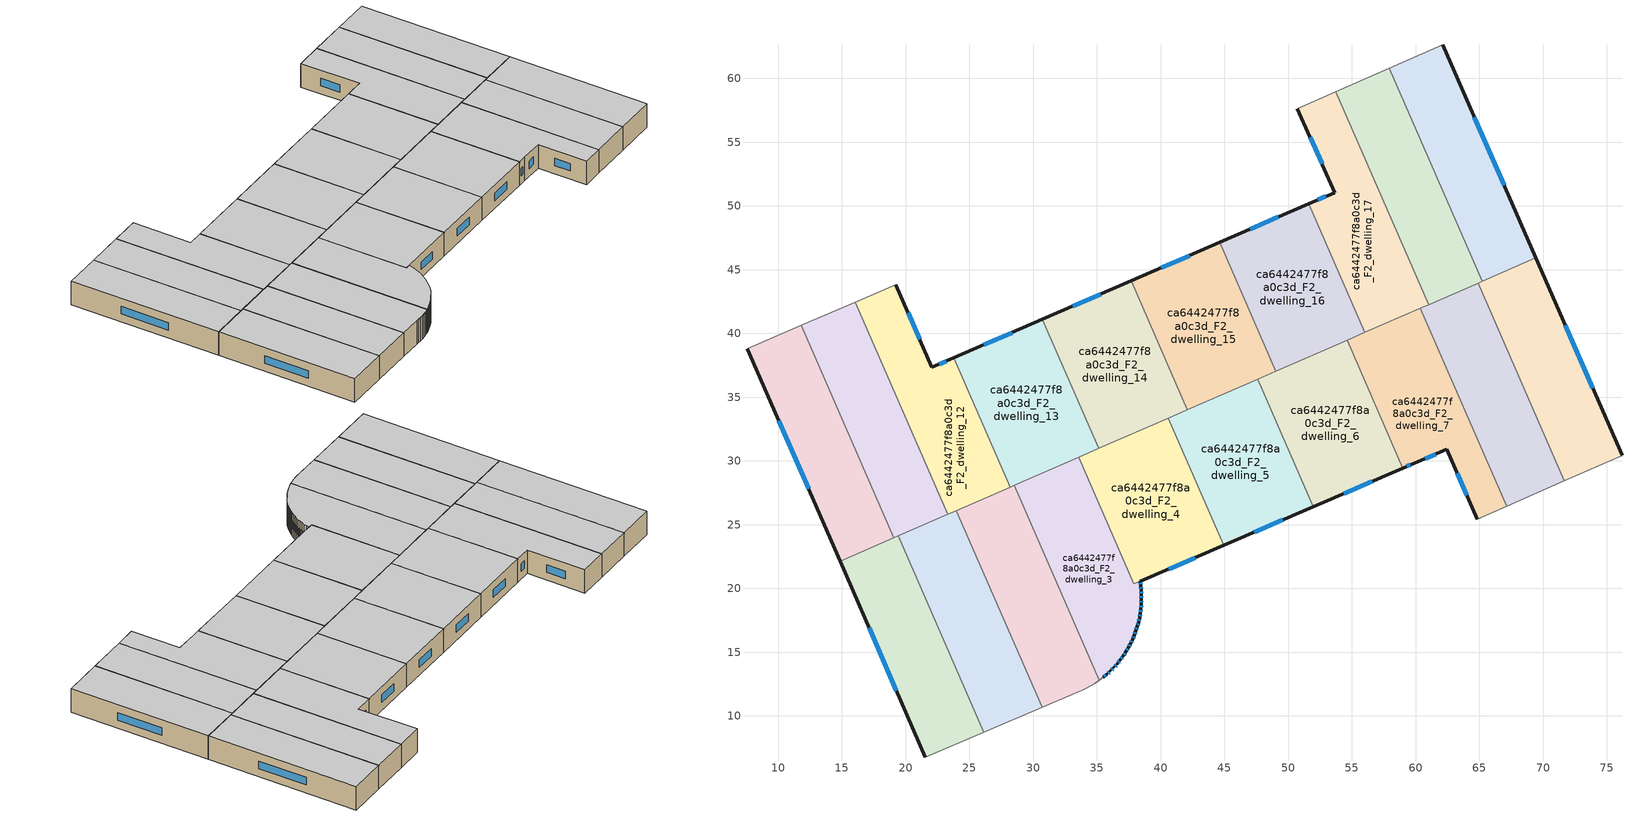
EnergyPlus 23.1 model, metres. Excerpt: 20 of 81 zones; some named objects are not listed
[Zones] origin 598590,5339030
ca6442477f8a0c3d_F2_dwelling_0
 floor to ca6442477f8a0c3d_F1_dwelling_0 (EU_floor_Construction): 19.42,24.12 26.13,8.71 21.55,6.75 14.86,22.13 z6
 wall outside (EU_wall_Construction): 14.86,22.13 21.55,6.75 z6:9
 wall to ca6442477f8a0c3d_F2_dwelling_1 (EU_wall_Construction): 26.13,8.71 19.42,24.12 z6:9
 wall adiabatic (EU_wall_Construction): 21.55,6.75 26.13,8.71 z6:9
 wall to ca6442477f8a0c3d_F2_dwelling_10 (EU_wall_Construction): 19.08,23.97 14.86,22.13 z6:9
 wall to ca6442477f8a0c3d_F2_dwelling_11 (EU_wall_Construction): 19.42,24.12 19.08,23.97 z6:9
 window (EU_Window_Construction): 17.13,16.9 19.27,11.98 z7.02:7.98
 ceiling to ca6442477f8a0c3d_F3_dwelling_0 (EU_floor_Construction): 26.13,8.71 19.42,24.12 14.86,22.13 21.55,6.75 z9
ca6442477f8a0c3d_F2_dwelling_1
 floor to ca6442477f8a0c3d_F1_dwelling_1 (EU_floor_Construction): 23.97,26.11 30.7,10.67 26.13,8.71 19.42,24.12 z6
 wall to ca6442477f8a0c3d_F2_dwelling_2 (EU_wall_Construction): 30.7,10.67 23.97,26.11 z6:9
 wall adiabatic (EU_wall_Construction): 26.13,8.71 30.7,10.67 z6:9
 wall to ca6442477f8a0c3d_F2_dwelling_11 (EU_wall_Construction): 23.3,25.81 19.42,24.12 z6:9
 wall to ca6442477f8a0c3d_F2_dwelling_12 (EU_wall_Construction): 23.97,26.11 23.3,25.81 z6:9
 ceiling to ca6442477f8a0c3d_F3_dwelling_1 (EU_floor_Construction): 30.7,10.67 23.97,26.11 19.42,24.12 26.13,8.71 z9
ca6442477f8a0c3d_F2_dwelling_10
 floor to ca6442477f8a0c3d_F1_dwelling_10 (EU_floor_Construction): 11.82,40.63 19.08,23.97 14.86,22.13 7.6,38.81 z6
 wall outside (EU_wall_Construction): 7.6,38.81 14.86,22.13 z6:9
 wall to ca6442477f8a0c3d_F2_dwelling_11 (EU_wall_Construction): 19.08,23.97 11.82,40.63 z6:9
 wall adiabatic (EU_wall_Construction): 11.82,40.63 7.6,38.81 z6:9
 window (EU_Window_Construction): 10.07,33.13 12.39,27.81 z7.02:7.98
 ceiling to ca6442477f8a0c3d_F3_dwelling_10 (EU_floor_Construction): 19.08,23.97 11.82,40.63 7.6,38.81 14.86,22.13 z9
ca6442477f8a0c3d_F2_dwelling_11
 floor to ca6442477f8a0c3d_F1_dwelling_11 (EU_floor_Construction): 16.05,42.45 23.3,25.81 19.08,23.97 11.82,40.63 z6
 wall to ca6442477f8a0c3d_F2_dwelling_12 (EU_wall_Construction): 23.3,25.81 16.05,42.45 z6:9
 wall adiabatic (EU_wall_Construction): 16.05,42.45 11.82,40.63 z6:9
 ceiling to ca6442477f8a0c3d_F3_dwelling_11 (EU_floor_Construction): 23.3,25.81 16.05,42.45 11.82,40.63 19.08,23.97 z9
ca6442477f8a0c3d_F2_dwelling_12
 floor to ca6442477f8a0c3d_F1_dwelling_12 (EU_floor_Construction): 23.78,38.08 28.2,27.95 23.3,25.81 16.05,42.45 19.24,43.83 22.05,37.33 z6
 wall outside (EU_wall_Construction): 23.78,38.08 22.05,37.33 19.24,43.83 z6:9
 wall adiabatic (EU_wall_Construction): 19.24,43.83 16.05,42.45 z6:9
 wall to ca6442477f8a0c3d_F2_dwelling_13 (EU_wall_Construction): 28.2,27.95 23.78,38.08 z6:9
 wall to ca6442477f8a0c3d_F2_dwelling_2 (EU_wall_Construction): 23.97,26.11 28.2,27.95 z6:9
 window (EU_Window_Construction): 21.09,39.54 20.2,41.62 / 23.19,37.82 22.64,37.58 z7.02:7.98
 ceiling to ca6442477f8a0c3d_F3_dwelling_12 (EU_floor_Construction): 28.2,27.95 23.78,38.08 22.05,37.33 19.24,43.83 16.05,42.45 23.3,25.81 z9
ca6442477f8a0c3d_F2_dwelling_13
 floor to ca6442477f8a0c3d_F1_dwelling_13 (EU_floor_Construction): 30.73,41.09 35.14,30.98 28.2,27.95 23.78,38.08 z6
 wall outside (EU_wall_Construction): 30.73,41.09 23.78,38.08 z6:9
 wall to ca6442477f8a0c3d_F2_dwelling_14 (EU_wall_Construction): 35.14,30.98 30.73,41.09 z6:9
 wall to ca6442477f8a0c3d_F2_dwelling_3 (EU_wall_Construction): 28.53,28.09 33.57,30.29 z6:9
 wall to ca6442477f8a0c3d_F2_dwelling_2 (EU_wall_Construction): 28.2,27.95 28.52,28.09 z6:9
 wall to ca6442477f8a0c3d_F2_dwelling_4 (EU_wall_Construction): 33.57,30.29 35.14,30.98 z6:9
 window (EU_Window_Construction): 28.37,40.07 26.15,39.1 z7.02:7.98
 ceiling to ca6442477f8a0c3d_F3_dwelling_13 (EU_floor_Construction): 35.14,30.98 30.73,41.09 23.78,38.08 28.2,27.95 z9
ca6442477f8a0c3d_F2_dwelling_14
 floor to ca6442477f8a0c3d_F1_dwelling_14 (EU_floor_Construction): 37.68,44.11 42.09,34 35.14,30.98 30.73,41.09 z6
 wall outside (EU_wall_Construction): 37.68,44.11 30.73,41.09 z6:9
 wall to ca6442477f8a0c3d_F2_dwelling_15 (EU_wall_Construction): 42.09,34 37.68,44.11 z6:9
 wall to ca6442477f8a0c3d_F2_dwelling_4 (EU_wall_Construction): 35.14,30.98 40.59,33.35 z6:9
 wall to ca6442477f8a0c3d_F2_dwelling_5 (EU_wall_Construction): 40.59,33.35 42.09,34 z6:9
 window (EU_Window_Construction): 35.32,43.09 33.09,42.12 z7.02:7.98
 ceiling to ca6442477f8a0c3d_F3_dwelling_14 (EU_floor_Construction): 42.09,34 37.68,44.11 30.73,41.09 35.14,30.98 z9
ca6442477f8a0c3d_F2_dwelling_15
 floor to ca6442477f8a0c3d_F1_dwelling_15 (EU_floor_Construction): 44.64,47.13 49.04,37.04 42.09,34 37.68,44.11 z6
 wall outside (EU_wall_Construction): 44.64,47.13 37.68,44.11 z6:9
 wall to ca6442477f8a0c3d_F2_dwelling_16 (EU_wall_Construction): 49.04,37.04 44.64,47.13 z6:9
 wall to ca6442477f8a0c3d_F2_dwelling_5 (EU_wall_Construction): 42.09,34 47.62,36.42 z6:9
 wall to ca6442477f8a0c3d_F2_dwelling_6 (EU_wall_Construction): 47.62,36.42 49.04,37.04 z6:9
 window (EU_Window_Construction): 42.27,46.11 40.05,45.14 z7.02:7.98
 ceiling to ca6442477f8a0c3d_F3_dwelling_15 (EU_floor_Construction): 49.04,37.04 44.64,47.13 37.68,44.11 42.09,34 z9
ca6442477f8a0c3d_F2_dwelling_16
 floor to ca6442477f8a0c3d_F1_dwelling_16 (EU_floor_Construction): 51.61,50.16 56.01,40.07 49.04,37.04 44.64,47.13 z6
 wall outside (EU_wall_Construction): 51.61,50.16 44.64,47.13 z6:9
 wall to ca6442477f8a0c3d_F2_dwelling_17 (EU_wall_Construction): 56.01,40.07 51.61,50.16 z6:9
 wall to ca6442477f8a0c3d_F2_dwelling_6 (EU_wall_Construction): 49.04,37.04 54.63,39.47 z6:9
 wall to ca6442477f8a0c3d_F2_dwelling_7 (EU_wall_Construction): 54.63,39.47 56.01,40.07 z6:9
 window (EU_Window_Construction): 49.24,49.13 47.01,48.16 z7.02:7.98
 ceiling to ca6442477f8a0c3d_F3_dwelling_16 (EU_floor_Construction): 56.01,40.07 51.61,50.16 44.64,47.13 49.04,37.04 z9
ca6442477f8a0c3d_F2_dwelling_17
 floor to ca6442477f8a0c3d_F1_dwelling_17 (EU_floor_Construction): 53.74,58.96 61.02,42.26 56.01,40.07 51.61,50.16 53.66,51.05 50.73,57.63 z6
 wall outside (EU_wall_Construction): 50.73,57.63 53.66,51.05 51.61,50.16 z6:9
 wall to ca6442477f8a0c3d_F2_dwelling_18 (EU_wall_Construction): 61.02,42.26 53.74,58.96 z6:9
 wall adiabatic (EU_wall_Construction): 53.74,58.96 50.73,57.63 z6:9
 wall to ca6442477f8a0c3d_F2_dwelling_7 (EU_wall_Construction): 56.01,40.07 60.37,41.98 z6:9
 wall to ca6442477f8a0c3d_F2_dwelling_8 (EU_wall_Construction): 60.37,41.98 61.02,42.26 z6:9
 window (EU_Window_Construction): 52.96,50.75 52.31,50.46 / 51.73,55.39 52.66,53.29 z7.02:7.98
 ceiling to ca6442477f8a0c3d_F3_dwelling_17 (EU_floor_Construction): 61.02,42.26 53.74,58.96 50.73,57.63 53.66,51.05 51.61,50.16 56.01,40.07 z9
ca6442477f8a0c3d_F2_dwelling_18
 floor to ca6442477f8a0c3d_F1_dwelling_18 (EU_floor_Construction): 57.94,60.8 65.22,44.09 61.02,42.26 53.74,58.96 z6
 wall adiabatic (EU_wall_Construction): 57.94,60.8 53.74,58.96 z6:9
 wall to ca6442477f8a0c3d_F2_dwelling_19 (EU_wall_Construction): 65.22,44.09 57.94,60.8 z6:9
 wall to ca6442477f8a0c3d_F2_dwelling_8 (EU_wall_Construction): 61.02,42.26 64.9,43.95 z6:9
 wall to ca6442477f8a0c3d_F2_dwelling_9 (EU_wall_Construction): 64.9,43.95 65.22,44.09 z6:9
 ceiling to ca6442477f8a0c3d_F3_dwelling_18 (EU_floor_Construction): 65.22,44.09 57.94,60.8 53.74,58.96 61.02,42.26 z9
ca6442477f8a0c3d_F2_dwelling_19
 floor to ca6442477f8a0c3d_F1_dwelling_19 (EU_floor_Construction): 62.14,62.65 69.43,45.93 65.22,44.09 57.94,60.8 z6
 wall outside (EU_wall_Construction): 69.43,45.93 62.14,62.65 z6:9
 wall adiabatic (EU_wall_Construction): 62.14,62.65 57.94,60.8 z6:9
 wall to ca6442477f8a0c3d_F2_dwelling_9 (EU_wall_Construction): 65.22,44.09 69.43,45.93 z6:9
 window (EU_Window_Construction): 66.95,51.62 64.62,56.96 z7.02:7.98
 ceiling to ca6442477f8a0c3d_F3_dwelling_19 (EU_floor_Construction): 69.43,45.93 62.14,62.65 57.94,60.8 65.22,44.09 z9
ca6442477f8a0c3d_F2_dwelling_2
 floor to ca6442477f8a0c3d_F1_dwelling_2 (EU_floor_Construction): 28.53,28.09 35.19,12.79 35.18,12.78 34.86,12.56 34.53,12.36 34.19,12.17 33.84,12 33.48,11.85 33.12,11.71 30.7,10.67 23.97,26.11 z6
 wall adiabatic (EU_wall_Construction): 30.7,10.67 33.12,11.71 33.48,11.85 33.84,12 34.19,12.17 34.53,12.36 34.86,12.56 35.18,12.78 35.19,12.79 z6:9
 wall to ca6442477f8a0c3d_F2_dwelling_3 (EU_wall_Construction): 35.19,12.79 28.53,28.09 z6:9
 ceiling to ca6442477f8a0c3d_F3_dwelling_2 (EU_floor_Construction): 34.19,12.17 34.53,12.36 34.86,12.56 35.18,12.78 35.19,12.79 28.53,28.09 23.97,26.11 30.7,10.67 33.12,11.71 33.48,11.85 33.84,12 z9
ca6442477f8a0c3d_F2_dwelling_3
 floor to ca6442477f8a0c3d_F1_dwelling_3 (EU_floor_Construction): 33.57,30.29 37.9,20.35 38.4,20.56 38.45,20.21 38.48,19.85 38.5,19.49 38.5,19.13 38.48,18.78 38.45,18.42 38.41,18.06 38.35,17.71 38.27,17.36 38.18,17.01 38.07,16.67 37.94,16.34 37.8,16.01 37.65,15.68 37.48,15.37 37.28,15.03 37.07,14.71 36.84,14.39 36.6,14.09 36.34,13.8 36.07,13.53 35.78,13.26 35.49,13.01 35.19,12.79 28.53,28.09 z6
 wall outside (EU_wall_Construction): 35.49,13.01 35.78,13.26 36.07,13.53 36.34,13.8 36.6,14.09 36.84,14.39 37.07,14.71 37.28,15.03 37.48,15.37 37.65,15.68 37.8,16.01 37.94,16.34 38.07,16.67 38.18,17.01 38.27,17.36 38.35,17.71 38.41,18.06 38.45,18.42 38.48,18.78 38.5,19.13 38.5,19.49 38.48,19.85 38.45,20.21 38.4,20.56 z6:9
 wall adiabatic (EU_wall_Construction): 35.19,12.79 35.49,13.01 z6:9
 wall to ca6442477f8a0c3d_F2_dwelling_4 (EU_wall_Construction): 38.4,20.56 37.9,20.35 33.57,30.29 z6:9
 window (EU_Window_Construction): 38.47,18.54 38.47,18.65 / 38.42,18.18 38.44,18.3 / 38.37,17.83 38.39,17.94 / 38.3,17.48 38.32,17.59 / 38.21,17.13 38.24,17.24 / 38.1,16.79 38.14,16.9 / 37.98,16.45 38.02,16.56 / 37.85,16.12 37.9,16.22 / 37.7,15.79 37.75,15.9 / 37.54,15.47 37.59,15.57 / 37.35,15.14 37.41,15.25 / 37.14,14.82 37.21,14.92 / 36.92,14.5 36.99,14.6 / 36.68,14.19 36.76,14.29 / 36.43,13.9 36.51,13.99 / 36.16,13.62 36.25,13.71 / 35.88,13.35 35.97,13.44 / 35.59,13.1 35.68,13.18 / 38.43,20.33 38.41,20.44 / 38.47,19.97 38.46,20.09 / 38.49,19.61 38.49,19.73 / 38.5,19.26 38.5,19.37 / 38.49,18.9 38.49,19.01 z7.02:7.98
 ceiling to ca6442477f8a0c3d_F3_dwelling_3 (EU_floor_Construction): 36.6,14.09 36.84,14.39 37.07,14.71 37.28,15.03 37.48,15.37 37.65,15.68 37.8,16.01 37.94,16.34 38.07,16.67 38.18,17.01 38.27,17.36 38.35,17.71 38.41,18.06 38.45,18.42 38.48,18.78 38.5,19.13 38.5,19.49 38.48,19.85 38.45,20.21 38.4,20.56 37.9,20.35 33.57,30.29 28.53,28.09 35.19,12.79 35.49,13.01 35.78,13.26 36.07,13.53 36.34,13.8 z9
ca6442477f8a0c3d_F2_dwelling_4
 floor to ca6442477f8a0c3d_F1_dwelling_4 (EU_floor_Construction): 40.59,33.35 44.93,23.38 37.9,20.36 33.57,30.29 z6
 wall outside (EU_wall_Construction): 38.4,20.56 44.93,23.38 z6:9
 wall to ca6442477f8a0c3d_F2_dwelling_5 (EU_wall_Construction): 44.93,23.38 40.59,33.35 z6:9
 window (EU_Window_Construction): 40.62,21.52 42.71,22.42 z7.02:7.98
 ceiling to ca6442477f8a0c3d_F3_dwelling_4 (EU_floor_Construction): 44.93,23.38 40.59,33.35 33.57,30.29 37.9,20.36 z9
ca6442477f8a0c3d_F2_dwelling_5
 floor to ca6442477f8a0c3d_F1_dwelling_5 (EU_floor_Construction): 47.62,36.42 51.98,26.41 44.93,23.38 40.59,33.35 z6
 wall outside (EU_wall_Construction): 44.93,23.38 51.98,26.41 z6:9
 wall to ca6442477f8a0c3d_F2_dwelling_6 (EU_wall_Construction): 51.98,26.41 47.62,36.42 z6:9
 window (EU_Window_Construction): 47.33,24.41 49.58,25.38 z7.02:7.98
 ceiling to ca6442477f8a0c3d_F3_dwelling_5 (EU_floor_Construction): 51.98,26.41 47.62,36.42 40.59,33.35 44.93,23.38 z9
ca6442477f8a0c3d_F2_dwelling_6
 floor to ca6442477f8a0c3d_F1_dwelling_6 (EU_floor_Construction): 54.63,39.47 59.01,29.44 51.98,26.41 47.62,36.42 z6
 wall outside (EU_wall_Construction): 51.98,26.41 59.01,29.44 z6:9
 wall to ca6442477f8a0c3d_F2_dwelling_7 (EU_wall_Construction): 59.01,29.44 54.63,39.47 z6:9
 window (EU_Window_Construction): 54.37,27.44 56.62,28.41 z7.02:7.98
 ceiling to ca6442477f8a0c3d_F3_dwelling_6 (EU_floor_Construction): 59.01,29.44 54.63,39.47 47.62,36.42 51.98,26.41 z9
ca6442477f8a0c3d_F2_dwelling_7
 floor to ca6442477f8a0c3d_F1_dwelling_7 (EU_floor_Construction): 60.37,41.97 67.14,26.45 64.83,25.44 62.46,30.9 59.87,29.81 59.01,29.44 54.63,39.47 z6
 wall outside (EU_wall_Construction): 59.01,29.44 59.87,29.81 62.46,30.9 64.83,25.44 z6:9
 wall to ca6442477f8a0c3d_F2_dwelling_8 (EU_wall_Construction): 67.14,26.45 60.37,41.97 z6:9
 wall adiabatic (EU_wall_Construction): 64.83,25.44 67.14,26.45 z6:9
 window (EU_Window_Construction): 59.3,29.56 59.58,29.68 / 63.27,29.04 64.03,27.3 / 60.75,30.18 61.58,30.53 z7.02:7.98
 ceiling to ca6442477f8a0c3d_F3_dwelling_7 (EU_floor_Construction): 67.14,26.45 60.37,41.97 54.63,39.47 59.01,29.44 59.87,29.81 62.46,30.9 64.83,25.44 z9
ca6442477f8a0c3d_F2_dwelling_8
 floor to ca6442477f8a0c3d_F1_dwelling_8 (EU_floor_Construction): 64.9,43.95 71.66,28.44 67.14,26.45 60.37,41.97 z6
 wall to ca6442477f8a0c3d_F2_dwelling_9 (EU_wall_Construction): 71.66,28.44 64.9,43.95 z6:9
 wall adiabatic (EU_wall_Construction): 67.14,26.45 71.66,28.44 z6:9
 ceiling to ca6442477f8a0c3d_F3_dwelling_8 (EU_floor_Construction): 71.66,28.44 64.9,43.95 60.37,41.97 67.14,26.45 z9
ca6442477f8a0c3d_F2_dwelling_9
 floor to ca6442477f8a0c3d_F1_dwelling_9 (EU_floor_Construction): 69.43,45.93 76.19,30.43 76.15,30.41 71.66,28.44 64.9,43.95 z6
 wall outside (EU_wall_Construction): 76.19,30.43 69.43,45.93 z6:9
 wall adiabatic (EU_wall_Construction): 71.66,28.44 76.15,30.41 76.19,30.43 z6:9
 window (EU_Window_Construction): 73.89,35.7 71.73,40.65 z7.02:7.98
 ceiling to ca6442477f8a0c3d_F3_dwelling_9 (EU_floor_Construction): 76.15,30.41 76.19,30.43 69.43,45.93 64.9,43.95 71.66,28.44 z9
[Building]
EU S2 Campaign: North Axis=0; Terrain=City; Solar Distribution=FullExterior
[Site:Location]
Vienna: Latitude=48; Longitude=16.5; Time Zone=1; Elevation=183
[SizingPeriod:WeatherFileDays]
AnnualSizingPeriod: Begin Month=1; Begin Day of Month=1; End Month=12; End Day of Month=31; Day of Week for Start Day=Monday; Use Weather File Daylight Saving Period=No; Use Weather File Rain and Snow Indicators=No
[MATERIAL]
EU_InternalMass_Material: Roughness=MediumRough; Thickness=0.1; Conductivity=1; Density=1800; Specific Heat=900; Thermal Absorptance=0.9; Solar Absorptance=0.7; Visible Absorptance=0.7
[MATERIAL:NOMASS] Roughness=MediumRough; Thermal Absorptance=0.9; Solar Absorptance=0.7; Visible Absorptance=0.7
Name | Thermal Resistance
EU_wall_NoMass | 0.942466
EU_floor_NoMass | 0.66527
[WINDOWMATERIAL:SIMPLEGLAZINGSYSTEM]
EU_Window_SimpleGlazing: UFactor=2.03367; Solar Heat Gain Coefficient=0.65; Visible Transmittance=0.65
[CONSTRUCTION]
EU_wall_Construction: EU_wall_NoMass
EU_floor_Construction: EU_floor_NoMass
EU_Window_Construction: EU_Window_SimpleGlazing
EU_InternalMass_Construction: EU_InternalMass_Material
[ZONE] Type=1; Multiplier=1; Ceiling Height=autocalculate; Floor Area=autocalculate; Part of Total Floor Area=Yes
Name | Volume
ca6442477f8a0c3d_F2_dwelling_0 | 250.816
ca6442477f8a0c3d_F2_dwelling_1 | 250.929
ca6442477f8a0c3d_F2_dwelling_10 | 250.885
ca6442477f8a0c3d_F2_dwelling_11 | 250.838
ca6442477f8a0c3d_F2_dwelling_12 | 250.871
ca6442477f8a0c3d_F2_dwelling_13 | 250.849
ca6442477f8a0c3d_F2_dwelling_14; ca6442477f8a0c3d_F2_dwelling_17 | 250.874
ca6442477f8a0c3d_F2_dwelling_15 | 250.87
ca6442477f8a0c3d_F2_dwelling_16 | 250.88
ca6442477f8a0c3d_F2_dwelling_18 | 250.854
ca6442477f8a0c3d_F2_dwelling_19 | 250.875
ca6442477f8a0c3d_F2_dwelling_2 | 250.821
ca6442477f8a0c3d_F2_dwelling_3 | 252.217
ca6442477f8a0c3d_F2_dwelling_4 | 249.434
ca6442477f8a0c3d_F2_dwelling_5 | 250.858
ca6442477f8a0c3d_F2_dwelling_6 | 250.869
ca6442477f8a0c3d_F2_dwelling_7 | 250.842
ca6442477f8a0c3d_F2_dwelling_8 | 250.864
ca6442477f8a0c3d_F2_dwelling_9 | 250.89
[INTERNALMASS] Construction=EU_InternalMass_Construction
Name | Zone or ZoneList | Surface Area
ca6442477f8a0c3d_F2_dwelling_0_EU_InternalMass | ca6442477f8a0c3d_F2_dwelling_0 | 83.6053
ca6442477f8a0c3d_F2_dwelling_1_EU_InternalMass | ca6442477f8a0c3d_F2_dwelling_1 | 83.6435
ca6442477f8a0c3d_F2_dwelling_2_EU_InternalMass | ca6442477f8a0c3d_F2_dwelling_2 | 83.607
ca6442477f8a0c3d_F2_dwelling_3_EU_InternalMass | ca6442477f8a0c3d_F2_dwelling_3 | 84.073
ca6442477f8a0c3d_F2_dwelling_4_EU_InternalMass | ca6442477f8a0c3d_F2_dwelling_4 | 83.1692
ca6442477f8a0c3d_F2_dwelling_5_EU_InternalMass | ca6442477f8a0c3d_F2_dwelling_5 | 83.6197
ca6442477f8a0c3d_F2_dwelling_6_EU_InternalMass | ca6442477f8a0c3d_F2_dwelling_6 | 83.6235
ca6442477f8a0c3d_F2_dwelling_7_EU_InternalMass | ca6442477f8a0c3d_F2_dwelling_7 | 83.6135
ca6442477f8a0c3d_F2_dwelling_8_EU_InternalMass | ca6442477f8a0c3d_F2_dwelling_8 | 83.6212
ca6442477f8a0c3d_F2_dwelling_9_EU_InternalMass | ca6442477f8a0c3d_F2_dwelling_9 | 83.6298
ca6442477f8a0c3d_F2_dwelling_10_EU_InternalMass | ca6442477f8a0c3d_F2_dwelling_10 | 83.6281
ca6442477f8a0c3d_F2_dwelling_11_EU_InternalMass | ca6442477f8a0c3d_F2_dwelling_11 | 83.6125
ca6442477f8a0c3d_F2_dwelling_12_EU_InternalMass | ca6442477f8a0c3d_F2_dwelling_12 | 83.6239
ca6442477f8a0c3d_F2_dwelling_13_EU_InternalMass | ca6442477f8a0c3d_F2_dwelling_13 | 83.6164
ca6442477f8a0c3d_F2_dwelling_14_EU_InternalMass | ca6442477f8a0c3d_F2_dwelling_14 | 83.6247
ca6442477f8a0c3d_F2_dwelling_15_EU_InternalMass | ca6442477f8a0c3d_F2_dwelling_15 | 83.6237
ca6442477f8a0c3d_F2_dwelling_16_EU_InternalMass | ca6442477f8a0c3d_F2_dwelling_16 | 83.6268
ca6442477f8a0c3d_F2_dwelling_17_EU_InternalMass | ca6442477f8a0c3d_F2_dwelling_17 | 83.6245
ca6442477f8a0c3d_F2_dwelling_18_EU_InternalMass | ca6442477f8a0c3d_F2_dwelling_18 | 83.6181
ca6442477f8a0c3d_F2_dwelling_19_EU_InternalMass | ca6442477f8a0c3d_F2_dwelling_19 | 83.6249
[OTHEREQUIPMENT] Fuel Type=Electricity; Design Level Calculation Method=Watts/Area; Power per Zone Floor Area=1; Fraction Latent=0; Fraction Radiant=0; Fraction Lost=0; Carbon Dioxide Generation Rate=0; EndUse Subcategory=EU_Step8_InternalGains
Name | Zone or ZoneList or Space or SpaceList | Schedule
EU_Step8_InternalGain_ca6442477f8a0c3d_F2_dwelling_0_f000 | ca6442477f8a0c3d_F2_dwelling_0 | EU_Step8_GainSchedule_ca6442477f8a0c3d_F2_dwelling_0_f000
EU_Step8_InternalGain_ca6442477f8a0c3d_F2_dwelling_1_f000 | ca6442477f8a0c3d_F2_dwelling_1 | EU_Step8_GainSchedule_ca6442477f8a0c3d_F2_dwelling_1_f000
EU_Step8_InternalGain_ca6442477f8a0c3d_F2_dwelling_2_f000 | ca6442477f8a0c3d_F2_dwelling_2 | EU_Step8_GainSchedule_ca6442477f8a0c3d_F2_dwelling_2_f000
EU_Step8_InternalGain_ca6442477f8a0c3d_F2_dwelling_3_f000 | ca6442477f8a0c3d_F2_dwelling_3 | EU_Step8_GainSchedule_ca6442477f8a0c3d_F2_dwelling_3_f000
EU_Step8_InternalGain_ca6442477f8a0c3d_F2_dwelling_4_f000 | ca6442477f8a0c3d_F2_dwelling_4 | EU_Step8_GainSchedule_ca6442477f8a0c3d_F2_dwelling_4_f000
EU_Step8_InternalGain_ca6442477f8a0c3d_F2_dwelling_5_f000 | ca6442477f8a0c3d_F2_dwelling_5 | EU_Step8_GainSchedule_ca6442477f8a0c3d_F2_dwelling_5_f000
EU_Step8_InternalGain_ca6442477f8a0c3d_F2_dwelling_6_f000 | ca6442477f8a0c3d_F2_dwelling_6 | EU_Step8_GainSchedule_ca6442477f8a0c3d_F2_dwelling_6_f000
EU_Step8_InternalGain_ca6442477f8a0c3d_F2_dwelling_7_f000 | ca6442477f8a0c3d_F2_dwelling_7 | EU_Step8_GainSchedule_ca6442477f8a0c3d_F2_dwelling_7_f000
EU_Step8_InternalGain_ca6442477f8a0c3d_F2_dwelling_8_f000 | ca6442477f8a0c3d_F2_dwelling_8 | EU_Step8_GainSchedule_ca6442477f8a0c3d_F2_dwelling_8_f000
EU_Step8_InternalGain_ca6442477f8a0c3d_F2_dwelling_9_f000 | ca6442477f8a0c3d_F2_dwelling_9 | EU_Step8_GainSchedule_ca6442477f8a0c3d_F2_dwelling_9_f000
EU_Step8_InternalGain_ca6442477f8a0c3d_F2_dwelling_10_f000 | ca6442477f8a0c3d_F2_dwelling_10 | EU_Step8_GainSchedule_ca6442477f8a0c3d_F2_dwelling_10_f000
EU_Step8_InternalGain_ca6442477f8a0c3d_F2_dwelling_11_f000 | ca6442477f8a0c3d_F2_dwelling_11 | EU_Step8_GainSchedule_ca6442477f8a0c3d_F2_dwelling_11_f000
EU_Step8_InternalGain_ca6442477f8a0c3d_F2_dwelling_12_f000 | ca6442477f8a0c3d_F2_dwelling_12 | EU_Step8_GainSchedule_ca6442477f8a0c3d_F2_dwelling_12_f000
EU_Step8_InternalGain_ca6442477f8a0c3d_F2_dwelling_13_f000 | ca6442477f8a0c3d_F2_dwelling_13 | EU_Step8_GainSchedule_ca6442477f8a0c3d_F2_dwelling_13_f000
EU_Step8_InternalGain_ca6442477f8a0c3d_F2_dwelling_14_f000 | ca6442477f8a0c3d_F2_dwelling_14 | EU_Step8_GainSchedule_ca6442477f8a0c3d_F2_dwelling_14_f000
EU_Step8_InternalGain_ca6442477f8a0c3d_F2_dwelling_15_f000 | ca6442477f8a0c3d_F2_dwelling_15 | EU_Step8_GainSchedule_ca6442477f8a0c3d_F2_dwelling_15_f000
EU_Step8_InternalGain_ca6442477f8a0c3d_F2_dwelling_16_f000 | ca6442477f8a0c3d_F2_dwelling_16 | EU_Step8_GainSchedule_ca6442477f8a0c3d_F2_dwelling_16_f000
EU_Step8_InternalGain_ca6442477f8a0c3d_F2_dwelling_17_f000 | ca6442477f8a0c3d_F2_dwelling_17 | EU_Step8_GainSchedule_ca6442477f8a0c3d_F2_dwelling_17_f000
EU_Step8_InternalGain_ca6442477f8a0c3d_F2_dwelling_18_f000 | ca6442477f8a0c3d_F2_dwelling_18 | EU_Step8_GainSchedule_ca6442477f8a0c3d_F2_dwelling_18_f000
EU_Step8_InternalGain_ca6442477f8a0c3d_F2_dwelling_19_f000 | ca6442477f8a0c3d_F2_dwelling_19 | EU_Step8_GainSchedule_ca6442477f8a0c3d_F2_dwelling_19_f000
[ZONEVENTILATION:DESIGNFLOWRATE] Schedule=EU_AlwaysOn; Design Flow Rate Calculation Method=AirChanges/Hour; Air Changes per Hour=0.530523; Ventilation Type=Natural; Fan Pressure Rise=0; Fan Total Efficiency=1; Constant Term Coefficient=1; Temperature Term Coefficient=0; Velocity Term Coefficient=0; Velocity Squared Term Coefficient=0; Minimum Indoor Temperature=-100; Maximum Indoor Temperature=100; Delta Temperature=-100; Minimum Outdoor Temperature=-100; Maximum Outdoor Temperature=100; Maximum Wind Speed=40
Name | Zone or ZoneList or Space or SpaceList
EU_ConstantAir_ca6442477f8a0c3d_F2_dwelling_0 | ca6442477f8a0c3d_F2_dwelling_0
EU_ConstantAir_ca6442477f8a0c3d_F2_dwelling_1 | ca6442477f8a0c3d_F2_dwelling_1
EU_ConstantAir_ca6442477f8a0c3d_F2_dwelling_2 | ca6442477f8a0c3d_F2_dwelling_2
EU_ConstantAir_ca6442477f8a0c3d_F2_dwelling_3 | ca6442477f8a0c3d_F2_dwelling_3
EU_ConstantAir_ca6442477f8a0c3d_F2_dwelling_4 | ca6442477f8a0c3d_F2_dwelling_4
EU_ConstantAir_ca6442477f8a0c3d_F2_dwelling_5 | ca6442477f8a0c3d_F2_dwelling_5
EU_ConstantAir_ca6442477f8a0c3d_F2_dwelling_6 | ca6442477f8a0c3d_F2_dwelling_6
EU_ConstantAir_ca6442477f8a0c3d_F2_dwelling_7 | ca6442477f8a0c3d_F2_dwelling_7
EU_ConstantAir_ca6442477f8a0c3d_F2_dwelling_8 | ca6442477f8a0c3d_F2_dwelling_8
EU_ConstantAir_ca6442477f8a0c3d_F2_dwelling_9 | ca6442477f8a0c3d_F2_dwelling_9
EU_ConstantAir_ca6442477f8a0c3d_F2_dwelling_10 | ca6442477f8a0c3d_F2_dwelling_10
EU_ConstantAir_ca6442477f8a0c3d_F2_dwelling_11 | ca6442477f8a0c3d_F2_dwelling_11
EU_ConstantAir_ca6442477f8a0c3d_F2_dwelling_12 | ca6442477f8a0c3d_F2_dwelling_12
EU_ConstantAir_ca6442477f8a0c3d_F2_dwelling_13 | ca6442477f8a0c3d_F2_dwelling_13
EU_ConstantAir_ca6442477f8a0c3d_F2_dwelling_14 | ca6442477f8a0c3d_F2_dwelling_14
EU_ConstantAir_ca6442477f8a0c3d_F2_dwelling_15 | ca6442477f8a0c3d_F2_dwelling_15
EU_ConstantAir_ca6442477f8a0c3d_F2_dwelling_16 | ca6442477f8a0c3d_F2_dwelling_16
EU_ConstantAir_ca6442477f8a0c3d_F2_dwelling_17 | ca6442477f8a0c3d_F2_dwelling_17
EU_ConstantAir_ca6442477f8a0c3d_F2_dwelling_18 | ca6442477f8a0c3d_F2_dwelling_18
EU_ConstantAir_ca6442477f8a0c3d_F2_dwelling_19 | ca6442477f8a0c3d_F2_dwelling_19
[HVACTEMPLATE:ZONE:IDEALLOADSAIRSYSTEM] System Availability Schedule=EU_AlwaysOn; Maximum Heating Supply Air Temperature=50; Minimum Cooling Supply Air Temperature=13; Maximum Heating Supply Air Humidity Ratio=0.0156; Minimum Cooling Supply Air Humidity Ratio=0.0077; Heating Limit=NoLimit; Cooling Limit=NoLimit; Heating Availability Schedule=EU_AlwaysOn; Cooling Availability Schedule=EU_CoolingOff; Dehumidification Control Type=ConstantSensibleHeatRatio; Cooling Sensible Heat Ratio=0.7; Dehumidification Setpoint=60; Humidification Control Type=None; Humidification Setpoint=30; Outdoor Air Method=None; Outdoor Air Flow Rate per Person=0.00944; Outdoor Air Flow Rate per Zone Floor Area=0; Outdoor Air Flow Rate per Zone=0; Demand Controlled Ventilation Type=None; Outdoor Air Economizer Type=NoEconomizer; Heat Recovery Type=None; Sensible Heat Recovery Effectiveness=0.7; Latent Heat Recovery Effectiveness=0.65
Name | Template Thermostat
ca6442477f8a0c3d_F2_dwelling_0 | EU_HeatOnly_ca6442477f8a0c3d_F2_dwelling_0
ca6442477f8a0c3d_F2_dwelling_1 | EU_HeatOnly_ca6442477f8a0c3d_F2_dwelling_1
ca6442477f8a0c3d_F2_dwelling_2 | EU_HeatOnly_ca6442477f8a0c3d_F2_dwelling_2
ca6442477f8a0c3d_F2_dwelling_3 | EU_HeatOnly_ca6442477f8a0c3d_F2_dwelling_3
ca6442477f8a0c3d_F2_dwelling_4 | EU_HeatOnly_ca6442477f8a0c3d_F2_dwelling_4
ca6442477f8a0c3d_F2_dwelling_5 | EU_HeatOnly_ca6442477f8a0c3d_F2_dwelling_5
ca6442477f8a0c3d_F2_dwelling_6 | EU_HeatOnly_ca6442477f8a0c3d_F2_dwelling_6
ca6442477f8a0c3d_F2_dwelling_7 | EU_HeatOnly_ca6442477f8a0c3d_F2_dwelling_7
ca6442477f8a0c3d_F2_dwelling_8 | EU_HeatOnly_ca6442477f8a0c3d_F2_dwelling_8
ca6442477f8a0c3d_F2_dwelling_9 | EU_HeatOnly_ca6442477f8a0c3d_F2_dwelling_9
ca6442477f8a0c3d_F2_dwelling_10 | EU_HeatOnly_ca6442477f8a0c3d_F2_dwelling_10
ca6442477f8a0c3d_F2_dwelling_11 | EU_HeatOnly_ca6442477f8a0c3d_F2_dwelling_11
ca6442477f8a0c3d_F2_dwelling_12 | EU_HeatOnly_ca6442477f8a0c3d_F2_dwelling_12
ca6442477f8a0c3d_F2_dwelling_13 | EU_HeatOnly_ca6442477f8a0c3d_F2_dwelling_13
ca6442477f8a0c3d_F2_dwelling_14 | EU_HeatOnly_ca6442477f8a0c3d_F2_dwelling_14
ca6442477f8a0c3d_F2_dwelling_15 | EU_HeatOnly_ca6442477f8a0c3d_F2_dwelling_15
ca6442477f8a0c3d_F2_dwelling_16 | EU_HeatOnly_ca6442477f8a0c3d_F2_dwelling_16
ca6442477f8a0c3d_F2_dwelling_17 | EU_HeatOnly_ca6442477f8a0c3d_F2_dwelling_17
ca6442477f8a0c3d_F2_dwelling_18 | EU_HeatOnly_ca6442477f8a0c3d_F2_dwelling_18
ca6442477f8a0c3d_F2_dwelling_19 | EU_HeatOnly_ca6442477f8a0c3d_F2_dwelling_19
[SIZING:ZONE] Zone Cooling Design Supply Air Temperature Input Method=SupplyAirTemperature; Zone Cooling Design Supply Air Temperature=13; Zone Heating Design Supply Air Temperature Input Method=SupplyAirTemperature; Zone Heating Design Supply Air Temperature=50; Zone Cooling Design Supply Air Humidity Ratio=0.008; Zone Heating Design Supply Air Humidity Ratio=0.008; Cooling Design Air Flow Method=DesignDay; Cooling Design Air Flow Rate=0; Cooling Minimum Air Flow per Zone Floor Area=0.000762; Cooling Minimum Air Flow=0; Cooling Minimum Air Flow Fraction=0.2; Heating Design Air Flow Method=DesignDay; Heating Design Air Flow Rate=0; Heating Maximum Air Flow per Zone Floor Area=0.002032; Heating Maximum Air Flow=0.141576; Heating Maximum Air Flow Fraction=0.3; Account for Dedicated Outdoor Air System=No; Dedicated Outdoor Air System Control Strategy=NeutralSupplyAir; Dedicated Outdoor Air Low Setpoint Temperature for Design=autosize; Dedicated Outdoor Air High Setpoint Temperature for Design=autosize; Zone Load Sizing Method=Sensible Load Only No Latent Load; Zone Latent Cooling Design Supply Air Humidity Ratio Input Method=HumidityRatioDifference; Zone Cooling Design Supply Air Humidity Ratio Difference=0.005; Zone Latent Heating Design Supply Air Humidity Ratio Input Method=HumidityRatioDifference; Zone Humidification Design Supply Air Humidity Ratio Difference=0.005
ca6442477f8a0c3d_F2_dwelling_0; ca6442477f8a0c3d_F2_dwelling_1; ca6442477f8a0c3d_F2_dwelling_2; ca6442477f8a0c3d_F2_dwelling_3; ca6442477f8a0c3d_F2_dwelling_4; ca6442477f8a0c3d_F2_dwelling_5; ca6442477f8a0c3d_F2_dwelling_6; ca6442477f8a0c3d_F2_dwelling_7; ca6442477f8a0c3d_F2_dwelling_8; ca6442477f8a0c3d_F2_dwelling_9; ca6442477f8a0c3d_F2_dwelling_10; ca6442477f8a0c3d_F2_dwelling_11; ca6442477f8a0c3d_F2_dwelling_12; ca6442477f8a0c3d_F2_dwelling_13; ca6442477f8a0c3d_F2_dwelling_14; ca6442477f8a0c3d_F2_dwelling_15; ca6442477f8a0c3d_F2_dwelling_16; ca6442477f8a0c3d_F2_dwelling_17; ca6442477f8a0c3d_F2_dwelling_18; ca6442477f8a0c3d_F2_dwelling_19
[SCHEDULE:CONSTANT]
Name | Hourly Value
EU_AlwaysOn | 1
EU_CoolingOff | 0
[SCHEDULE:FILE] Column Number=1; Rows to Skip at Top=0; Number of Hours of Data=8760; Column Separator=Comma; Interpolate to Timestep=No; Minutes per Item=60; Adjust Schedule for Daylight Savings=Yes
Name | File
EU_Step8_GainSchedule_ca6442477f8a0c3d_F2_dwelling_0_f000 | ../../schedules/ca6442477f8a0c3d/ca6442477f8a0c3d_F2_dwelling_0_f000_gain.csv
EU_Step8_GainSchedule_ca6442477f8a0c3d_F2_dwelling_1_f000 | ../../schedules/ca6442477f8a0c3d/ca6442477f8a0c3d_F2_dwelling_1_f000_gain.csv
EU_Step8_GainSchedule_ca6442477f8a0c3d_F2_dwelling_2_f000 | ../../schedules/ca6442477f8a0c3d/ca6442477f8a0c3d_F2_dwelling_2_f000_gain.csv
EU_Step8_GainSchedule_ca6442477f8a0c3d_F2_dwelling_3_f000 | ../../schedules/ca6442477f8a0c3d/ca6442477f8a0c3d_F2_dwelling_3_f000_gain.csv
EU_Step8_GainSchedule_ca6442477f8a0c3d_F2_dwelling_4_f000 | ../../schedules/ca6442477f8a0c3d/ca6442477f8a0c3d_F2_dwelling_4_f000_gain.csv
EU_Step8_GainSchedule_ca6442477f8a0c3d_F2_dwelling_5_f000 | ../../schedules/ca6442477f8a0c3d/ca6442477f8a0c3d_F2_dwelling_5_f000_gain.csv
EU_Step8_GainSchedule_ca6442477f8a0c3d_F2_dwelling_6_f000 | ../../schedules/ca6442477f8a0c3d/ca6442477f8a0c3d_F2_dwelling_6_f000_gain.csv
EU_Step8_GainSchedule_ca6442477f8a0c3d_F2_dwelling_7_f000 | ../../schedules/ca6442477f8a0c3d/ca6442477f8a0c3d_F2_dwelling_7_f000_gain.csv
EU_Step8_GainSchedule_ca6442477f8a0c3d_F2_dwelling_8_f000 | ../../schedules/ca6442477f8a0c3d/ca6442477f8a0c3d_F2_dwelling_8_f000_gain.csv
EU_Step8_GainSchedule_ca6442477f8a0c3d_F2_dwelling_9_f000 | ../../schedules/ca6442477f8a0c3d/ca6442477f8a0c3d_F2_dwelling_9_f000_gain.csv
EU_Step8_GainSchedule_ca6442477f8a0c3d_F2_dwelling_10_f000 | ../../schedules/ca6442477f8a0c3d/ca6442477f8a0c3d_F2_dwelling_10_f000_gain.csv
EU_Step8_GainSchedule_ca6442477f8a0c3d_F2_dwelling_11_f000 | ../../schedules/ca6442477f8a0c3d/ca6442477f8a0c3d_F2_dwelling_11_f000_gain.csv
EU_Step8_GainSchedule_ca6442477f8a0c3d_F2_dwelling_12_f000 | ../../schedules/ca6442477f8a0c3d/ca6442477f8a0c3d_F2_dwelling_12_f000_gain.csv
EU_Step8_GainSchedule_ca6442477f8a0c3d_F2_dwelling_13_f000 | ../../schedules/ca6442477f8a0c3d/ca6442477f8a0c3d_F2_dwelling_13_f000_gain.csv
EU_Step8_GainSchedule_ca6442477f8a0c3d_F2_dwelling_14_f000 | ../../schedules/ca6442477f8a0c3d/ca6442477f8a0c3d_F2_dwelling_14_f000_gain.csv
EU_Step8_GainSchedule_ca6442477f8a0c3d_F2_dwelling_15_f000 | ../../schedules/ca6442477f8a0c3d/ca6442477f8a0c3d_F2_dwelling_15_f000_gain.csv
EU_Step8_GainSchedule_ca6442477f8a0c3d_F2_dwelling_16_f000 | ../../schedules/ca6442477f8a0c3d/ca6442477f8a0c3d_F2_dwelling_16_f000_gain.csv
EU_Step8_GainSchedule_ca6442477f8a0c3d_F2_dwelling_17_f000 | ../../schedules/ca6442477f8a0c3d/ca6442477f8a0c3d_F2_dwelling_17_f000_gain.csv
EU_Step8_GainSchedule_ca6442477f8a0c3d_F2_dwelling_18_f000 | ../../schedules/ca6442477f8a0c3d/ca6442477f8a0c3d_F2_dwelling_18_f000_gain.csv
EU_Step8_GainSchedule_ca6442477f8a0c3d_F2_dwelling_19_f000 | ../../schedules/ca6442477f8a0c3d/ca6442477f8a0c3d_F2_dwelling_19_f000_gain.csv
